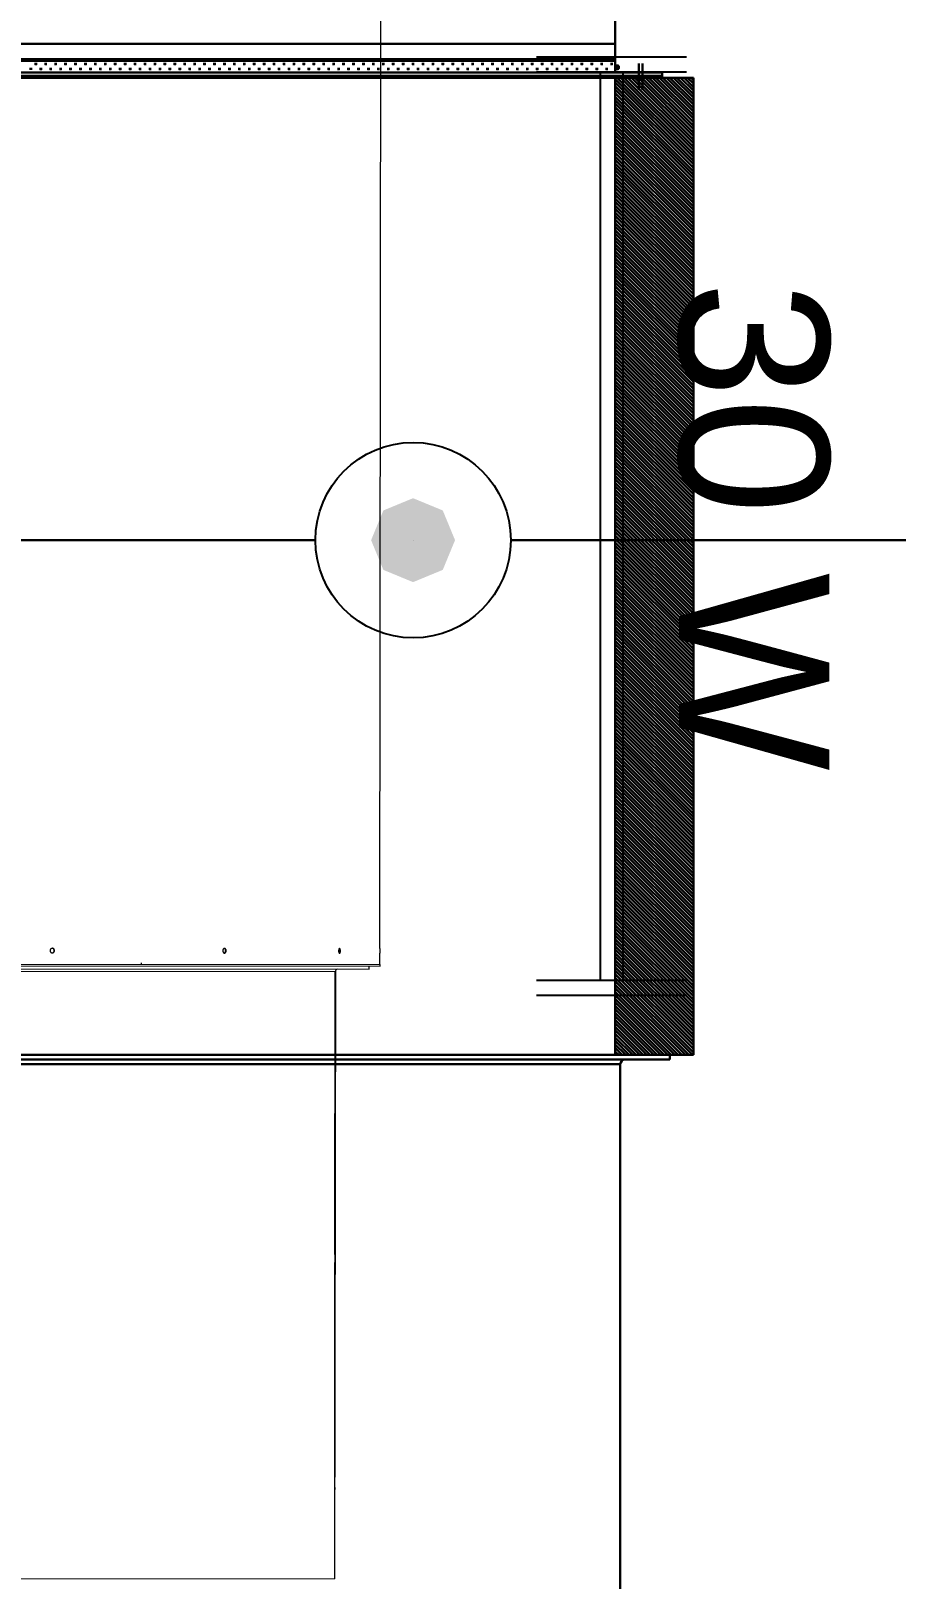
# Model space of a CAD drawing. Header units: millimetres. Extents: x -379292 to 1221486, y 92049 to 447512.
# Drawn here: x -154544 to -153437, y 211272 to 213252 of the extents above; entities that cross this region are included whole.
import ezdxf
from ezdxf.enums import TextEntityAlignment as Align

# ---------------------------------------------------------------- set-up
doc = ezdxf.new("R2010")
doc.units = ezdxf.units.MM
for name, color, linetype in [('-M-YNGN-SPR-YUK', 7, 'Continuous'), ('-M-YNGN-ZON4-SPR-', 7, 'Continuous'), ('08_LAMP', 4, 'Continuous')]:
    doc.layers.add(name, color=color, linetype=linetype)
for name, color, linetype, lineweight in [('-M-YNGN-ZON4', 3, 'SP', 30), ('_Systemair Ventilation Equipments', 7, 'Continuous', 30), ('Aironn-DEF', 7, 'Continuous', 0)]:
    doc.layers.add(name, color=color, linetype=linetype, lineweight=lineweight)
doc.styles.add('CIZGI', font='tahoma.ttf', dxfattribs={"width": 0.8, "oblique": 20})
doc.styles.add('SPR-NOT', font='romans.shx')
doc.styles.add('YAZI-2', font='arial.ttf', dxfattribs={"height": 2})
doc.linetypes.add('SP', pattern='A,2,-0.1,["SP",CIZGI,S=0.14,R=0.2,X=0,Y=-0.07],-0.255', length=2.355)

# ---------------------------------------------------------------- blocks, each defined once
blk = doc.blocks.new('RSA 1250')
at = {"layer": '_Systemair Ventilation Equipments', "color": 8}
for p, q in [((12103.56, 3752.73), (12103.56, 3607.73)), ((12228.56, 3607.73), (12228.56, 3752.73)), ((12103.56, 3607.73), (12103.56, 3617.73)), ((12103.56, 3617.73), (12228.56, 3617.73)), ((12113.29, 3607.73), (12103.56, 3617.47)), ((12112.84, 3607.73), (12103.56, 3617.02)), ((12112.39, 3607.73), (12103.56, 3616.57)), ((12111.94, 3607.73), (12103.56, 3616.12)), ((12113.74, 3607.73), (12103.74, 3617.73)), ((12114.19, 3607.73), (12104.19, 3617.73)), ((12114.64, 3607.73), (12104.64, 3617.73)), ((12115.09, 3607.73), (12105.09, 3617.73)), ((12115.54, 3607.73), (12105.54, 3617.73)), ((12115.99, 3607.73), (12105.99, 3617.73)), ((12116.43, 3607.73), (12106.43, 3617.73)), ((12116.88, 3607.73), (12106.88, 3617.73)), ((12117.33, 3607.73), (12107.33, 3617.73)), ((12117.78, 3607.73), (12107.78, 3617.73)), ((12118.23, 3607.73), (12108.23, 3617.73)), ((12118.68, 3607.73), (12108.68, 3617.73)), ((12119.13, 3607.73), (12109.13, 3617.73)), ((12119.58, 3607.73), (12109.58, 3617.73)), ((12120.03, 3607.73), (12110.03, 3617.73)), ((12120.48, 3607.73), (12110.48, 3617.73)), ((12120.92, 3607.73), (12110.92, 3617.73)), ((12121.37, 3607.73), (12111.37, 3617.73)), ((12121.82, 3607.73), (12111.82, 3617.73)), ((12122.27, 3607.73), (12112.27, 3617.73)), ((12122.72, 3607.73), (12112.72, 3617.73)), ((12123.17, 3607.73), (12113.17, 3617.73)), ((12123.62, 3607.73), (12113.62, 3617.73)), ((12124.07, 3607.73), (12114.07, 3617.73)), ((12124.52, 3607.73), (12114.52, 3617.73)), ((12124.97, 3607.73), (12114.97, 3617.73)), ((12125.41, 3607.73), (12115.41, 3617.73)), ((12125.86, 3607.73), (12115.86, 3617.73)), ((12126.31, 3607.73), (12116.31, 3617.73)), ((12126.76, 3607.73), (12116.76, 3617.73)), ((12127.21, 3607.73), (12117.21, 3617.73)), ((12127.66, 3607.73), (12117.66, 3617.73)), ((12128.11, 3607.73), (12118.11, 3617.73)), ((12128.56, 3607.73), (12118.56, 3617.73)), ((12129.01, 3607.73), (12119.01, 3617.73)), ((12129.46, 3607.73), (12119.46, 3617.73)), ((12129.9, 3607.73), (12119.9, 3617.73)), ((12130.35, 3607.73), (12120.35, 3617.73)), ((12130.8, 3607.73), (12120.8, 3617.73)), ((12131.25, 3607.73), (12121.25, 3617.73)), ((12131.7, 3607.73), (12121.7, 3617.73)), ((12132.15, 3607.73), (12122.15, 3617.73)), ((12132.6, 3607.73), (12122.6, 3617.73)), ((12133.05, 3607.73), (12123.05, 3617.73)), ((12133.5, 3607.73), (12123.5, 3617.73)), ((12133.95, 3607.73), (12123.95, 3617.73)), ((12134.39, 3607.73), (12124.39, 3617.73)), ((12134.84, 3607.73), (12124.84, 3617.73)), ((12135.29, 3607.73), (12125.29, 3617.73)), ((12135.74, 3607.73), (12125.74, 3617.73)), ((12136.19, 3607.73), (12126.19, 3617.73)), ((12136.64, 3607.73), (12126.64, 3617.73)), ((12137.09, 3607.73), (12127.09, 3617.73)), ((12137.54, 3607.73), (12127.54, 3617.73)), ((12137.99, 3607.73), (12127.99, 3617.73)), ((12138.44, 3607.73), (12128.44, 3617.73)), ((12138.88, 3607.73), (12128.88, 3617.73)), ((12139.33, 3607.73), (12129.33, 3617.73)), ((12139.78, 3607.73), (12129.78, 3617.73)), ((12140.23, 3607.73), (12130.23, 3617.73)), ((12140.68, 3607.73), (12130.68, 3617.73)), ((12141.13, 3607.73), (12131.13, 3617.73)), ((12141.58, 3607.73), (12131.58, 3617.73)), ((12142.03, 3607.73), (12132.03, 3617.73)), ((12142.48, 3607.73), (12132.48, 3617.73)), ((12142.93, 3607.73), (12132.93, 3617.73)), ((12143.37, 3607.73), (12133.37, 3617.73)), ((12143.82, 3607.73), (12133.82, 3617.73)), ((12144.27, 3607.73), (12134.27, 3617.73)), ((12144.72, 3607.73), (12134.72, 3617.73)), ((12145.17, 3607.73), (12135.17, 3617.73)), ((12145.62, 3607.73), (12135.62, 3617.73)), ((12146.07, 3607.73), (12136.07, 3617.73)), ((12146.52, 3607.73), (12136.52, 3617.73)), ((12146.97, 3607.73), (12136.97, 3617.73)), ((12147.42, 3607.73), (12137.42, 3617.73)), ((12147.87, 3607.73), (12137.87, 3617.73)), ((12148.31, 3607.73), (12138.31, 3617.73)), ((12148.76, 3607.73), (12138.76, 3617.73)), ((12149.21, 3607.73), (12139.21, 3617.73)), ((12149.66, 3607.73), (12139.66, 3617.73)), ((12150.11, 3607.73), (12140.11, 3617.73)), ((12150.56, 3607.73), (12140.56, 3617.73)), ((12151.01, 3607.73), (12141.01, 3617.73)), ((12151.46, 3607.73), (12141.46, 3617.73)), ((12151.91, 3607.73), (12141.91, 3617.73)), ((12152.36, 3607.73), (12142.36, 3617.73)), ((12152.8, 3607.73), (12142.8, 3617.73)), ((12153.25, 3607.73), (12143.25, 3617.73)), ((12153.7, 3607.73), (12143.7, 3617.73)), ((12154.15, 3607.73), (12144.15, 3617.73)), ((12154.6, 3607.73), (12144.6, 3617.73)), ((12155.05, 3607.73), (12145.05, 3617.73)), ((12155.5, 3607.73), (12145.5, 3617.73)), ((12155.95, 3607.73), (12145.95, 3617.73)), ((12156.4, 3607.73), (12146.4, 3617.73)), ((12156.85, 3607.73), (12146.85, 3617.73)), ((12157.29, 3607.73), (12147.29, 3617.73)), ((12157.74, 3607.73), (12147.74, 3617.73)), ((12158.19, 3607.73), (12148.19, 3617.73)), ((12158.64, 3607.73), (12148.64, 3617.73)), ((12159.09, 3607.73), (12149.09, 3617.73)), ((12159.54, 3607.73), (12149.54, 3617.73)), ((12159.99, 3607.73), (12149.99, 3617.73)), ((12160.44, 3607.73), (12150.44, 3617.73)), ((12160.89, 3607.73), (12150.89, 3617.73)), ((12161.34, 3607.73), (12151.34, 3617.73)), ((12161.78, 3607.73), (12151.78, 3617.73)), ((12162.23, 3607.73), (12152.23, 3617.73)), ((12162.68, 3607.73), (12152.68, 3617.73)), ((12163.13, 3607.73), (12153.13, 3617.73)), ((12163.58, 3607.73), (12153.58, 3617.73)), ((12164.03, 3607.73), (12154.03, 3617.73)), ((12164.48, 3607.73), (12154.48, 3617.73)), ((12164.93, 3607.73), (12154.93, 3617.73)), ((12165.38, 3607.73), (12155.38, 3617.73)), ((12165.83, 3607.73), (12155.83, 3617.73)), ((12166.27, 3607.73), (12156.27, 3617.73)), ((12166.72, 3607.73), (12156.72, 3617.73)), ((12167.17, 3607.73), (12157.17, 3617.73)), ((12167.62, 3607.73), (12157.62, 3617.73)), ((12168.07, 3607.73), (12158.07, 3617.73)), ((12168.52, 3607.73), (12158.52, 3617.73)), ((12168.97, 3607.73), (12158.97, 3617.73)), ((12169.42, 3607.73), (12159.42, 3617.73)), ((12169.87, 3607.73), (12159.87, 3617.73)), ((12170.32, 3607.73), (12160.32, 3617.73)), ((12170.76, 3607.73), (12160.76, 3617.73)), ((12171.21, 3607.73), (12161.21, 3617.73)), ((12171.66, 3607.73), (12161.66, 3617.73)), ((12172.11, 3607.73), (12162.11, 3617.73)), ((12172.56, 3607.73), (12162.56, 3617.73)), ((12173.01, 3607.73), (12163.01, 3617.73)), ((12173.46, 3607.73), (12163.46, 3617.73)), ((12173.91, 3607.73), (12163.91, 3617.73)), ((12174.36, 3607.73), (12164.36, 3617.73)), ((12174.81, 3607.73), (12164.81, 3617.73)), ((12175.25, 3607.73), (12165.25, 3617.73)), ((12175.7, 3607.73), (12165.7, 3617.73)), ((12176.15, 3607.73), (12166.15, 3617.73)), ((12176.6, 3607.73), (12166.6, 3617.73)), ((12177.05, 3607.73), (12167.05, 3617.73)), ((12177.5, 3607.73), (12167.5, 3617.73)), ((12177.95, 3607.73), (12167.95, 3617.73)), ((12178.4, 3607.73), (12168.4, 3617.73)), ((12178.85, 3607.73), (12168.85, 3617.73)), ((12179.3, 3607.73), (12169.3, 3617.73)), ((12179.74, 3607.73), (12169.74, 3617.73)), ((12180.19, 3607.73), (12170.19, 3617.73)), ((12180.64, 3607.73), (12170.64, 3617.73)), ((12181.09, 3607.73), (12171.09, 3617.73)), ((12181.54, 3607.73), (12171.54, 3617.73)), ((12181.99, 3607.73), (12171.99, 3617.73)), ((12182.44, 3607.73), (12172.44, 3617.73)), ((12182.89, 3607.73), (12172.89, 3617.73)), ((12183.34, 3607.73), (12173.34, 3617.73)), ((12183.79, 3607.73), (12173.79, 3617.73)), ((12184.24, 3607.73), (12174.24, 3617.73)), ((12184.68, 3607.73), (12174.68, 3617.73)), ((12185.13, 3607.73), (12175.13, 3617.73)), ((12185.58, 3607.73), (12175.58, 3617.73)), ((12186.03, 3607.73), (12176.03, 3617.73)), ((12186.48, 3607.73), (12176.48, 3617.73)), ((12186.93, 3607.73), (12176.93, 3617.73)), ((12187.38, 3607.73), (12177.38, 3617.73)), ((12187.83, 3607.73), (12177.83, 3617.73)), ((12188.28, 3607.73), (12178.28, 3617.73)), ((12188.73, 3607.73), (12178.73, 3617.73)), ((12189.17, 3607.73), (12179.17, 3617.73)), ((12189.62, 3607.73), (12179.62, 3617.73)), ((12190.07, 3607.73), (12180.07, 3617.73)), ((12190.52, 3607.73), (12180.52, 3617.73)), ((12190.97, 3607.73), (12180.97, 3617.73)), ((12191.42, 3607.73), (12181.42, 3617.73)), ((12191.87, 3607.73), (12181.87, 3617.73)), ((12192.32, 3607.73), (12182.32, 3617.73)), ((12192.77, 3607.73), (12182.77, 3617.73)), ((12193.22, 3607.73), (12183.22, 3617.73)), ((12193.66, 3607.73), (12183.66, 3617.73)), ((12194.11, 3607.73), (12184.11, 3617.73)), ((12194.56, 3607.73), (12184.56, 3617.73)), ((12195.01, 3607.73), (12185.01, 3617.73)), ((12195.46, 3607.73), (12185.46, 3617.73)), ((12195.91, 3607.73), (12185.91, 3617.73)), ((12196.36, 3607.73), (12186.36, 3617.73)), ((12196.81, 3607.73), (12186.81, 3617.73)), ((12197.26, 3607.73), (12187.26, 3617.73)), ((12197.71, 3607.73), (12187.71, 3617.73)), ((12198.15, 3607.73), (12188.15, 3617.73)), ((12198.6, 3607.73), (12188.6, 3617.73)), ((12199.05, 3607.73), (12189.05, 3617.73)), ((12199.5, 3607.73), (12189.5, 3617.73)), ((12199.95, 3607.73), (12189.95, 3617.73)), ((12200.4, 3607.73), (12190.4, 3617.73)), ((12200.85, 3607.73), (12190.85, 3617.73)), ((12201.3, 3607.73), (12191.3, 3617.73)), ((12201.75, 3607.73), (12191.75, 3617.73)), ((12202.2, 3607.73), (12192.2, 3617.73)), ((12202.64, 3607.73), (12192.64, 3617.73)), ((12203.09, 3607.73), (12193.09, 3617.73)), ((12203.54, 3607.73), (12193.54, 3617.73)), ((12203.99, 3607.73), (12193.99, 3617.73)), ((12204.44, 3607.73), (12194.44, 3617.73)), ((12204.89, 3607.73), (12194.89, 3617.73)), ((12205.34, 3607.73), (12195.34, 3617.73)), ((12205.79, 3607.73), (12195.79, 3617.73)), ((12206.24, 3607.73), (12196.24, 3617.73)), ((12206.69, 3607.73), (12196.69, 3617.73)), ((12207.13, 3607.73), (12197.13, 3617.73)), ((12207.58, 3607.73), (12197.58, 3617.73)), ((12208.03, 3607.73), (12198.03, 3617.73)), ((12208.48, 3607.73), (12198.48, 3617.73)), ((12208.93, 3607.73), (12198.93, 3617.73)), ((12209.38, 3607.73), (12199.38, 3617.73)), ((12209.83, 3607.73), (12199.83, 3617.73)), ((12210.28, 3607.73), (12200.28, 3617.73)), ((12210.73, 3607.73), (12200.73, 3617.73)), ((12211.18, 3607.73), (12201.18, 3617.73)), ((12211.62, 3607.73), (12201.62, 3617.73)), ((12212.07, 3607.73), (12202.07, 3617.73)), ((12212.52, 3607.73), (12202.52, 3617.73)), ((12212.97, 3607.73), (12202.97, 3617.73)), ((12213.42, 3607.73), (12203.42, 3617.73)), ((12213.87, 3607.73), (12203.87, 3617.73)), ((12214.32, 3607.73), (12204.32, 3617.73)), ((12214.77, 3607.73), (12204.77, 3617.73)), ((12215.22, 3607.73), (12205.22, 3617.73)), ((12215.67, 3607.73), (12205.67, 3617.73)), ((12216.11, 3607.73), (12206.11, 3617.73)), ((12216.56, 3607.73), (12206.56, 3617.73)), ((12217.01, 3607.73), (12207.01, 3617.73)), ((12217.46, 3607.73), (12207.46, 3617.73)), ((12217.91, 3607.73), (12207.91, 3617.73)), ((12218.36, 3607.73), (12208.36, 3617.73)), ((12218.81, 3607.73), (12208.81, 3617.73)), ((12219.26, 3607.73), (12209.26, 3617.73)), ((12219.71, 3607.73), (12209.71, 3617.73)), ((12220.16, 3607.73), (12210.16, 3617.73)), ((12220.61, 3607.73), (12210.61, 3617.73)), ((12221.05, 3607.73), (12211.05, 3617.73)), ((12221.5, 3607.73), (12211.5, 3617.73)), ((12221.95, 3607.73), (12211.95, 3617.73)), ((12222.4, 3607.73), (12212.4, 3617.73)), ((12222.85, 3607.73), (12212.85, 3617.73)), ((12223.3, 3607.73), (12213.3, 3617.73)), ((12223.75, 3607.73), (12213.75, 3617.73)), ((12224.2, 3607.73), (12214.2, 3617.73)), ((12224.65, 3607.73), (12214.65, 3617.73)), ((12225.1, 3607.73), (12215.1, 3617.73)), ((12225.54, 3607.73), (12215.54, 3617.73)), ((12225.99, 3607.73), (12215.99, 3617.73)), ((12226.44, 3607.73), (12216.44, 3617.73)), ((12226.89, 3607.73), (12216.89, 3617.73)), ((12227.34, 3607.73), (12217.34, 3617.73)), ((12227.79, 3607.73), (12217.79, 3617.73)), ((12228.24, 3607.73), (12218.24, 3617.73)), ((12228.56, 3607.86), (12218.69, 3617.73)), ((12228.56, 3608.31), (12219.14, 3617.73)), ((12228.56, 3608.76), (12219.59, 3617.73)), ((12228.56, 3609.21), (12220.03, 3617.73)), ((12228.56, 3609.66), (12220.48, 3617.73)), ((12228.56, 3610.11), (12220.93, 3617.73)), ((12228.56, 3610.56), (12221.38, 3617.73)), ((12228.56, 3611.01), (12221.83, 3617.73)), ((12228.56, 3611.45), (12222.28, 3617.73)), ((12228.56, 3611.9), (12222.73, 3617.73)), ((12228.56, 3612.35), (12223.18, 3617.73)), ((12228.56, 3612.8), (12223.63, 3617.73)), ((12228.56, 3613.25), (12224.08, 3617.73)), ((12228.56, 3613.7), (12224.52, 3617.73)), ((12228.56, 3614.15), (12224.97, 3617.73)), ((12228.56, 3614.6), (12225.42, 3617.73)), ((12228.56, 3615.05), (12225.87, 3617.73)), ((12228.56, 3615.5), (12226.32, 3617.73)), ((12228.56, 3615.94), (12226.77, 3617.73)), ((12228.56, 3616.39), (12227.22, 3617.73)), ((12228.56, 3616.84), (12227.67, 3617.73)), ((12228.56, 3617.29), (12228.12, 3617.73)), ((12111.5, 3607.73), (12103.56, 3615.67)), ((12111.05, 3607.73), (12103.56, 3615.22)), ((12110.6, 3607.73), (12103.56, 3614.77)), ((12110.15, 3607.73), (12103.56, 3614.32)), ((12109.7, 3607.73), (12103.56, 3613.87)), ((12109.25, 3607.73), (12103.56, 3613.42)), ((12108.8, 3607.73), (12103.56, 3612.98)), ((12108.35, 3607.73), (12103.56, 3612.53)), ((12107.9, 3607.73), (12103.56, 3612.08)), ((12107.45, 3607.73), (12103.56, 3611.63)), ((12107, 3607.73), (12103.56, 3611.18)), ((12106.56, 3607.73), (12103.56, 3610.73)), ((12106.11, 3607.73), (12103.56, 3610.28)), ((12105.66, 3607.73), (12103.56, 3609.83)), ((12105.21, 3607.73), (12103.56, 3609.38)), ((12104.76, 3607.73), (12103.56, 3608.93)), ((12104.31, 3607.73), (12103.56, 3608.49)), ((12103.86, 3607.73), (12103.56, 3608.04)), ((12103.56, 3607.73), (12228.56, 3607.73))]:
    blk.add_line(p, q, dxfattribs=at)
blk = doc.blocks.new('EVH 1250')
at = {"layer": '_Systemair Ventilation Equipments', "color": 8}
for p, q in [((12321.98, 3611.71), (12321.98, 3748.71)), ((12322.38, 3748.71), (12322.38, 3611.71)), ((12322.63, 3748.71), (12322.63, 3611.71)), ((12318.28, 3617.75), (12318.28, 3742.75)), ((12320.28, 3617.75), (12320.28, 3742.75)), ((12320.48, 3617.75), (12320.48, 3742.75)), ((12320.71, 3691.85), (12321.03, 3691.85)), ((12320.87, 3691.69), (12320.87, 3692.01)), ((12321.51, 3692.32), (12321.51, 3692.64)), ((12321.51, 3691.05), (12321.51, 3691.37)), ((12321.98, 3691.85), (12322, 3691.85)), ((12320.71, 3690.58), (12321.03, 3690.58)), ((12320.87, 3690.42), (12320.87, 3690.74)), ((12320.87, 3689.15), (12320.87, 3689.47)), ((12321.35, 3691.21), (12321.66, 3691.21)), ((12321.35, 3689.94), (12321.66, 3689.94)), ((12321.51, 3689.78), (12321.51, 3690.1)), ((12321.98, 3690.58), (12322, 3690.58)), ((12320.71, 3689.31), (12321.03, 3689.31)), ((12320.71, 3688.04), (12321.03, 3688.04)), ((12320.87, 3687.88), (12320.87, 3688.2)), ((12321.35, 3688.67), (12321.66, 3688.67)), ((12321.35, 3687.4), (12321.66, 3687.4)), ((12321.51, 3688.51), (12321.51, 3688.83)), ((12321.51, 3687.24), (12321.51, 3687.56)), ((12321.98, 3689.31), (12322, 3689.31)), ((12321.98, 3688.04), (12322, 3688.04)), ((12320.71, 3686.77), (12321.03, 3686.77)), ((12320.71, 3685.5), (12321.03, 3685.5)), ((12320.87, 3686.61), (12320.87, 3686.93)), ((12320.87, 3685.34), (12320.87, 3685.66)), ((12321.35, 3686.13), (12321.66, 3686.13)), ((12321.51, 3685.97), (12321.51, 3686.29)), ((12321.98, 3686.77), (12322, 3686.77)), ((12321.98, 3685.5), (12322, 3685.5)), ((12320.71, 3684.23), (12321.03, 3684.23)), ((12320.87, 3684.07), (12320.87, 3684.39)), ((12321.35, 3684.86), (12321.66, 3684.86)), ((12321.35, 3683.59), (12321.66, 3683.59)), ((12321.51, 3684.7), (12321.51, 3685.02)), ((12321.51, 3683.43), (12321.51, 3683.75)), ((12321.98, 3684.23), (12322, 3684.23)), ((12320.71, 3682.96), (12321.03, 3682.96)), ((12320.71, 3681.69), (12321.03, 3681.69)), ((12320.87, 3682.8), (12320.87, 3683.12)), ((12320.87, 3681.53), (12320.87, 3681.85)), ((12321.35, 3682.32), (12321.66, 3682.32)), ((12321.51, 3682.16), (12321.51, 3682.48)), ((12321.98, 3682.96), (12322, 3682.96)), ((12321.98, 3681.69), (12322, 3681.69)), ((12320.71, 3680.42), (12321.03, 3680.42)), ((12320.87, 3680.26), (12320.87, 3680.58)), ((12321.35, 3681.05), (12321.66, 3681.05)), ((12321.35, 3679.78), (12321.66, 3679.78)), ((12321.51, 3680.89), (12321.51, 3681.21)), ((12321.51, 3679.62), (12321.51, 3679.94)), ((12321.98, 3680.42), (12322, 3680.42)), ((12320.71, 3679.15), (12321.03, 3679.15)), ((12320.71, 3677.88), (12321.03, 3677.88)), ((12320.87, 3678.99), (12320.87, 3679.31)), ((12320.87, 3677.72), (12320.87, 3678.04)), ((12321.35, 3678.51), (12321.66, 3678.51)), ((12321.51, 3678.35), (12321.51, 3678.67)), ((12321.98, 3679.15), (12322, 3679.15)), ((12321.98, 3677.88), (12322, 3677.88)), ((12320.71, 3676.61), (12321.03, 3676.61)), ((12320.87, 3676.45), (12320.87, 3676.77)), ((12320.87, 3675.18), (12320.87, 3675.5)), ((12321.35, 3677.24), (12321.66, 3677.24)), ((12321.35, 3675.97), (12321.66, 3675.97)), ((12321.51, 3677.08), (12321.51, 3677.4)), ((12321.51, 3675.81), (12321.51, 3676.13)), ((12321.98, 3676.61), (12322, 3676.61)), ((12320.71, 3675.34), (12321.03, 3675.34)), ((12320.71, 3674.07), (12321.03, 3674.07)), ((12320.87, 3673.91), (12320.87, 3674.23)), ((12321.35, 3674.7), (12321.66, 3674.7)), ((12321.51, 3674.54), (12321.51, 3674.86)), ((12321.51, 3673.27), (12321.51, 3673.59)), ((12321.98, 3675.34), (12322, 3675.34)), ((12321.98, 3674.07), (12322, 3674.07)), ((12320.71, 3672.8), (12321.03, 3672.8)), ((12320.71, 3671.53), (12321.03, 3671.53)), ((12320.87, 3672.64), (12320.87, 3672.96)), ((12320.87, 3671.37), (12320.87, 3671.69)), ((12321.35, 3673.43), (12321.66, 3673.43)), ((12321.35, 3672.16), (12321.66, 3672.16)), ((12321.51, 3672), (12321.51, 3672.32)), ((12321.98, 3672.8), (12322, 3672.8)), ((12321.98, 3671.53), (12322, 3671.53)), ((12320.71, 3670.26), (12321.03, 3670.26)), ((12320.87, 3670.1), (12320.87, 3670.42)), ((12321.35, 3670.89), (12321.66, 3670.89)), ((12321.35, 3669.62), (12321.66, 3669.62)), ((12321.51, 3670.73), (12321.51, 3671.05)), ((12321.51, 3669.46), (12321.51, 3669.78)), ((12321.98, 3670.26), (12322, 3670.26)), ((12320.71, 3668.99), (12321.03, 3668.99)), ((12320.71, 3667.72), (12321.03, 3667.72)), ((12320.87, 3668.83), (12320.87, 3669.15)), ((12320.87, 3667.56), (12320.87, 3667.88)), ((12321.35, 3668.35), (12321.66, 3668.35)), ((12321.51, 3668.19), (12321.51, 3668.51)), ((12321.98, 3668.99), (12322, 3668.99)), ((12321.98, 3667.72), (12322, 3667.72)), ((12320.71, 3666.45), (12321.03, 3666.45)), ((12320.87, 3666.29), (12320.87, 3666.61)), ((12321.35, 3667.08), (12321.66, 3667.08)), ((12321.35, 3665.81), (12321.66, 3665.81)), ((12321.51, 3666.92), (12321.51, 3667.24)), ((12321.51, 3665.65), (12321.51, 3665.97)), ((12321.98, 3666.45), (12322, 3666.45)), ((12320.71, 3665.18), (12321.03, 3665.18)), ((12320.71, 3663.91), (12321.03, 3663.91)), ((12320.87, 3665.02), (12320.87, 3665.34)), ((12320.87, 3663.75), (12320.87, 3664.07)), ((12321.35, 3664.54), (12321.66, 3664.54)), ((12321.51, 3664.38), (12321.51, 3664.7)), ((12321.98, 3665.18), (12322, 3665.18)), ((12321.98, 3663.91), (12321.99, 3663.91)), ((12320.71, 3662.64), (12321.03, 3662.64)), ((12320.87, 3662.48), (12320.87, 3662.8)), ((12321.35, 3663.27), (12321.66, 3663.27)), ((12321.35, 3662), (12321.66, 3662)), ((12321.51, 3663.11), (12321.51, 3663.43)), ((12321.51, 3661.84), (12321.51, 3662.16)), ((12321.98, 3662.64), (12321.99, 3662.64)), ((12320.71, 3661.37), (12321.03, 3661.37)), ((12320.71, 3660.1), (12321.03, 3660.1)), ((12320.87, 3661.21), (12320.87, 3661.53)), ((12320.87, 3659.94), (12320.87, 3660.26)), ((12321.35, 3660.73), (12321.66, 3660.73)), ((12321.51, 3660.57), (12321.51, 3660.89)), ((12321.98, 3661.37), (12321.99, 3661.37)), ((12321.98, 3660.1), (12321.99, 3660.1)), ((12320.71, 3658.83), (12321.03, 3658.83)), ((12320.87, 3658.67), (12320.87, 3658.99)), ((12320.87, 3657.4), (12320.87, 3657.72)), ((12321.35, 3659.46), (12321.66, 3659.46)), ((12321.35, 3658.19), (12321.66, 3658.19)), ((12321.51, 3659.3), (12321.51, 3659.62)), ((12321.51, 3658.03), (12321.51, 3658.35)), ((12321.98, 3658.83), (12321.99, 3658.83)), ((12320.71, 3657.56), (12321.03, 3657.56)), ((12320.71, 3656.29), (12321.03, 3656.29)), ((12320.87, 3656.13), (12320.87, 3656.45)), ((12321.35, 3656.92), (12321.66, 3656.92)), ((12321.51, 3656.76), (12321.51, 3657.08)), ((12321.51, 3655.49), (12321.51, 3655.81)), ((12321.98, 3657.56), (12321.99, 3657.56)), ((12321.98, 3656.29), (12321.99, 3656.29)), ((12320.71, 3655.02), (12321.03, 3655.02)), ((12320.71, 3653.75), (12321.03, 3653.75)), ((12320.87, 3654.86), (12320.87, 3655.18)), ((12320.87, 3653.59), (12320.87, 3653.91)), ((12321.35, 3655.65), (12321.66, 3655.65)), ((12321.35, 3654.38), (12321.66, 3654.38)), ((12321.51, 3654.22), (12321.51, 3654.54)), ((12321.98, 3655.02), (12321.99, 3655.02)), ((12321.98, 3653.75), (12321.99, 3653.75)), ((12320.71, 3652.48), (12321.03, 3652.48)), ((12320.87, 3652.32), (12320.87, 3652.64)), ((12321.35, 3653.11), (12321.66, 3653.11)), ((12321.35, 3651.84), (12321.66, 3651.84)), ((12321.51, 3652.95), (12321.51, 3653.27)), ((12321.51, 3651.68), (12321.51, 3652)), ((12321.98, 3652.48), (12321.99, 3652.48)), ((12320.71, 3651.21), (12321.03, 3651.21)), ((12320.71, 3649.94), (12321.03, 3649.94)), ((12320.87, 3651.05), (12320.87, 3651.37)), ((12320.87, 3649.78), (12320.87, 3650.1)), ((12321.35, 3650.57), (12321.66, 3650.57)), ((12321.51, 3650.41), (12321.51, 3650.73)), ((12321.98, 3651.21), (12321.99, 3651.21)), ((12321.98, 3649.94), (12321.99, 3649.94)), ((12320.71, 3648.67), (12321.03, 3648.67)), ((12320.87, 3648.51), (12320.87, 3648.83)), ((12321.35, 3649.3), (12321.66, 3649.3)), ((12321.35, 3648.03), (12321.66, 3648.03)), ((12321.51, 3649.14), (12321.51, 3649.46)), ((12321.51, 3647.87), (12321.51, 3648.19)), ((12321.98, 3648.67), (12321.99, 3648.67)), ((12320.71, 3647.4), (12321.03, 3647.4)), ((12320.71, 3646.13), (12321.03, 3646.13)), ((12320.87, 3647.24), (12320.87, 3647.56)), ((12320.87, 3645.97), (12320.87, 3646.29)), ((12321.35, 3646.76), (12321.66, 3646.76)), ((12321.51, 3646.6), (12321.51, 3646.92)), ((12321.98, 3647.4), (12321.99, 3647.4)), ((12321.98, 3646.13), (12321.99, 3646.13)), ((12320.71, 3644.86), (12321.03, 3644.86)), ((12320.87, 3644.7), (12320.87, 3645.02)), ((12321.35, 3645.49), (12321.66, 3645.49)), ((12321.35, 3644.22), (12321.66, 3644.22)), ((12321.51, 3645.33), (12321.51, 3645.65)), ((12321.51, 3644.06), (12321.51, 3644.38)), ((12321.98, 3644.86), (12321.99, 3644.86)), ((12320.71, 3643.59), (12321.03, 3643.59)), ((12320.71, 3642.32), (12321.03, 3642.32)), ((12320.87, 3643.43), (12320.87, 3643.75)), ((12320.87, 3642.16), (12320.87, 3642.48)), ((12321.35, 3642.95), (12321.66, 3642.95)), ((12321.51, 3642.79), (12321.51, 3643.11)), ((12321.51, 3641.52), (12321.51, 3641.84)), ((12321.98, 3643.59), (12321.99, 3643.59)), ((12321.98, 3642.32), (12321.99, 3642.32)), ((12320.71, 3641.05), (12321.03, 3641.05)), ((12320.87, 3640.89), (12320.87, 3641.21)), ((12320.87, 3639.62), (12320.87, 3639.94)), ((12321.35, 3641.68), (12321.66, 3641.68)), ((12321.35, 3640.41), (12321.66, 3640.41)), ((12321.51, 3640.25), (12321.51, 3640.57)), ((12321.98, 3641.05), (12321.99, 3641.05)), ((12320.71, 3639.78), (12321.03, 3639.78)), ((12320.71, 3638.51), (12321.03, 3638.51)), ((12320.87, 3638.35), (12320.87, 3638.67)), ((12321.35, 3639.14), (12321.66, 3639.14)), ((12321.35, 3637.87), (12321.66, 3637.87)), ((12321.51, 3638.98), (12321.51, 3639.3)), ((12321.51, 3637.71), (12321.51, 3638.03)), ((12321.98, 3639.78), (12321.99, 3639.78)), ((12321.98, 3638.51), (12321.99, 3638.51)), ((12320.71, 3637.24), (12321.03, 3637.24)), ((12320.71, 3635.97), (12321.03, 3635.97)), ((12320.87, 3637.08), (12320.87, 3637.4)), ((12320.87, 3635.81), (12320.87, 3636.13)), ((12321.35, 3636.6), (12321.66, 3636.6)), ((12321.51, 3636.44), (12321.51, 3636.76)), ((12321.98, 3637.24), (12321.99, 3637.24)), ((12321.98, 3635.97), (12321.99, 3635.97)), ((12320.71, 3634.7), (12321.03, 3634.7)), ((12320.87, 3634.54), (12320.87, 3634.86)), ((12321.35, 3635.33), (12321.66, 3635.33)), ((12321.35, 3634.06), (12321.66, 3634.06)), ((12321.51, 3635.17), (12321.51, 3635.49)), ((12321.51, 3633.9), (12321.51, 3634.22)), ((12321.98, 3634.7), (12321.98, 3634.7)), ((12320.71, 3633.43), (12321.03, 3633.43)), ((12320.71, 3632.16), (12321.03, 3632.16)), ((12320.87, 3633.27), (12320.87, 3633.59)), ((12320.87, 3632), (12320.87, 3632.32)), ((12321.35, 3632.79), (12321.66, 3632.79)), ((12321.51, 3632.63), (12321.51, 3632.95)), ((12321.98, 3633.43), (12321.98, 3633.43)), ((12321.98, 3632.16), (12321.98, 3632.16)), ((12320.71, 3630.89), (12321.03, 3630.89)), ((12320.87, 3630.73), (12320.87, 3631.05)), ((12321.35, 3631.52), (12321.66, 3631.52)), ((12321.35, 3630.25), (12321.66, 3630.25)), ((12321.51, 3631.36), (12321.51, 3631.68)), ((12321.51, 3630.09), (12321.51, 3630.41)), ((12321.98, 3630.89), (12321.98, 3630.89)), ((12320.71, 3629.62), (12321.03, 3629.62)), ((12320.71, 3628.35), (12321.03, 3628.35)), ((12320.87, 3629.46), (12320.87, 3629.78)), ((12320.87, 3628.19), (12320.87, 3628.51)), ((12321.35, 3628.98), (12321.66, 3628.98)), ((12321.51, 3628.82), (12321.51, 3629.14)), ((12321.98, 3629.62), (12321.98, 3629.62)), ((12321.98, 3628.35), (12321.98, 3628.35)), ((12320.71, 3627.08), (12321.03, 3627.08)), ((12320.87, 3626.92), (12320.87, 3627.24)), ((12320.87, 3625.65), (12320.87, 3625.97)), ((12321.35, 3627.71), (12321.66, 3627.71)), ((12321.35, 3626.44), (12321.66, 3626.44)), ((12321.51, 3627.55), (12321.51, 3627.87)), ((12321.51, 3626.28), (12321.51, 3626.6)), ((12320.71, 3625.81), (12321.03, 3625.81)), ((12320.71, 3624.54), (12321.03, 3624.54)), ((12320.87, 3624.38), (12320.87, 3624.7)), ((12321.35, 3625.17), (12321.66, 3625.17)), ((12321.51, 3625.01), (12321.51, 3625.33)), ((12321.51, 3623.74), (12321.51, 3624.06)), ((12320.71, 3623.27), (12321.03, 3623.27)), ((12320.71, 3622), (12321.03, 3622)), ((12320.87, 3623.11), (12320.87, 3623.43)), ((12320.87, 3621.84), (12320.87, 3622.16)), ((12321.35, 3623.9), (12321.66, 3623.9)), ((12321.35, 3622.63), (12321.66, 3622.63)), ((12321.51, 3622.47), (12321.51, 3622.79)), ((12320.71, 3620.73), (12321.03, 3620.73)), ((12320.87, 3620.57), (12320.87, 3620.89)), ((12321.35, 3621.36), (12321.66, 3621.36)), ((12321.35, 3620.09), (12321.66, 3620.09)), ((12321.51, 3621.2), (12321.51, 3621.52)), ((12321.51, 3619.93), (12321.51, 3620.25)), ((12320.71, 3619.46), (12321.03, 3619.46)), ((12320.71, 3618.19), (12321.03, 3618.19)), ((12320.87, 3619.3), (12320.87, 3619.62)), ((12320.87, 3618.03), (12320.87, 3618.35)), ((12321.35, 3618.82), (12321.66, 3618.82)), ((12321.51, 3618.66), (12321.51, 3618.98)), ((12321.98, 3617.75), (12307.88, 3617.75)), ((12321.08, 3617.41), (12321.4, 3617.73)), ((12321.22, 3617.27), (12321.54, 3617.59)), ((12324.2, 3614.7), (12320.83, 3614.7)), ((12324.2, 3614.26), (12320.83, 3614.26)), ((12321.98, 3611.71), (12322.63, 3611.71)), ((12321.98, 3611.71), (12322.63, 3611.71))]:
    blk.add_line(p, q, dxfattribs=at)
blk.add_circle((12321.31, 3617.5), 0.25, dxfattribs=at)
blk = doc.blocks.new('AXC 1250')
at = {"layer": '_Systemair Ventilation Equipments', "color": 8, "linetype": 'Continuous'}
for p, q in [((12411.74, 3610.73), (12411.74, 3749.73)), ((12412.34, 3749.73), (12412.34, 3610.73)), ((12412.94, 3617.08), (12412.94, 3743.38)), ((12515.54, 3617.08), (12412.94, 3617.08)), ((12412.34, 3610.73), (12411.74, 3610.73))]:
    blk.add_line(p, q, dxfattribs=at)
blk.add_arc((12412.94, 3616.48), 0.6, 90, 180, dxfattribs=at)
blk = doc.blocks.new('OtoParkBodrumKatMimari')
at = {"layer": '_Systemair Ventilation Equipments', "xscale": -10, "yscale": 10, "zscale": 10, "rotation": 89.99999999999997}
for name, p in [('EVH 1250', (128735.8, 235599.8)), ('AXC 1250', (128735.8, 235240.9))]:
    blk.add_blockref(name, p, dxfattribs=at)
at = {"layer": '_Systemair Ventilation Equipments', "color": 8, "xscale": -10, "yscale": 10, "zscale": 10, "rotation": 89.99999999999997}
blk.add_blockref('RSA 1250', (128735.8, 233409.1), dxfattribs=at)
blk = doc.blocks.new('SP-C-UP-12')
at = {"ltscale": 10}
blk.add_line((0, 0), (0, 0), dxfattribs=at)
at = {"color": 1, "linetype": 'Continuous'}
blk.add_circle((0, 0), 12.5, dxfattribs=at)
at = {"ltscale": 10}
for points in [[(-5.37, 0), (-3.8, 3.8), (-3.8, -3.8), (0, 5.37)], [(-3.8, -3.8), (0, 5.37), (0, -5.37), (3.8, 3.8)], [(0, -5.37), (3.8, 3.8), (3.8, -3.8), (5.37, 0)]]:
    blk.add_solid(points, dxfattribs=at)
at = {"layer": '-M-YNGN-SPR-YUK', "style": 'SPR-NOT', "width": 0.5, "flags": 9}
for tag, p in [('YUK', (0, 17.77)), ('CAP', (0, 14.42)), ('TIP', (0.2, 10.78))]:
    blk.add_attdef(tag, text='', height=2.5, dxfattribs=at).set_placement(p, align=Align.MIDDLE_CENTER)
blk = doc.blocks.new('A$C69E781E7')
at = {"layer": '-M-YNGN-ZON4', "ltscale": 500}
for p, q in [((-4713.4, -3210.08), (-4988.4, -3210.08)), ((-4453.4, -3210.08), (-4688.4, -3210.08))]:
    blk.add_line(p, q, dxfattribs=at)
at = {"layer": '-M-YNGN-ZON4-SPR-'}
blk.add_blockref('SP-C-UP-12', (-4700.9, -3210.08), dxfattribs=at)
blk = doc.blocks.new('40 W SIVA ÜSTÜ ETANJ LED 50')
at = {"layer": '08_LAMP'}
for p, q in [((-625, -100), (-625, 100)), ((-605, -100), (-605, 100)), ((605, -100), (605, 100)), ((625, -100), (625, 100)), ((-605, 15), (605, 15)), ((-605, -15), (605, -15))]:
    blk.add_line(p, q, dxfattribs=at)
at = {"layer": '08_LAMP', "color": 2, "style": 'YAZI-2'}
blk.add_text('30 W', height=200, dxfattribs=at).set_placement((0, 90), align=Align.CENTER)
blk = doc.blocks.new('AIRONN DEF-2')
at = {"layer": 'Aironn-DEF', "color": 7, "linetype": 'Continuous', "lineweight": 15}
for p, q in [((4243.66, 5660.48), (4243.76, 5781.19)), ((4243.66, 5660.48), (4243.66, 5660.48)), ((4243.66, 5658.43), (4243.66, 5659.88)), ((4243.66, 5659.88), (4243.66, 5659.88)), ((4109.26, 5657.94), (4242.28, 5657.83)), ((4119.31, 5658.53), (4243.68, 5658.43)), ((4119.31, 5658.33), (4243.68, 5658.23)), ((4213.15, 5658.46), (4213.15, 5658.66)), ((4242.28, 5657.83), (4242.28, 5658.23)), ((4243.68, 5658.23), (4243.68, 5658.43))]:
    blk.add_line(p, q, dxfattribs=at)
at = {"layer": 'Aironn-DEF', "color": 1, "linetype": 'Continuous', "lineweight": 15}
for p, q in [((4237.93, 5657.5), (4112.92, 5657.6)), ((4237.99, 5657.63), (4237.87, 5579.85)), ((4237.9, 5621.34), (4237.93, 5657.5)), ((4237.88, 5591.52), (4237.9, 5620.32)), ((4112.83, 5579.95), (4237.84, 5579.85))]:
    blk.add_line(p, q, dxfattribs=at)
at = {"layer": 'Aironn-DEF', "color": 7, "linetype": 'Continuous', "lineweight": 15}
blk.add_arc((4238.19, 5657.63), 0.2, 89.9523, 179.9523, dxfattribs=at)
for points, knots in [([(4201.75, 5660.51), (4201.71, 5660.51), (4201.64, 5660.5), (4201.55, 5660.43), (4201.49, 5660.33), (4201.47, 5660.24), (4201.47, 5660.18), (4201.48, 5660.13), (4201.51, 5660.07), (4201.55, 5660), (4201.6, 5659.96), (4201.67, 5659.92), (4201.72, 5659.92), (4201.75, 5659.91)], [0, 0, 0, 0, 0.124805, 0.249609, 0.374414, 0.499219, 0.52993, 0.581946, 0.655209, 0.749637, 0.825128, 0.892091, 1, 1, 1, 1]), ([(4202, 5660.21), (4201.99, 5660.25), (4201.99, 5660.32), (4201.94, 5660.41), (4201.87, 5660.47), (4201.79, 5660.51), (4201.74, 5660.51), (4201.72, 5660.51)], [0, 0, 0, 0, 0.214743, 0.429487, 0.644232, 0.858977, 1, 1, 1, 1]), ([(4201.72, 5659.92), (4201.72, 5659.92), (4201.75, 5659.91), (4201.82, 5659.93), (4201.9, 5659.98), (4201.96, 5660.06), (4201.99, 5660.14), (4202, 5660.19), (4202, 5660.21)], [0, 0, 0, 0, 0.00679, 0.221493, 0.436196, 0.650901, 0.865606, 1, 1, 1, 1]), ([(4201.75, 5659.91), (4201.79, 5659.92), (4201.86, 5659.93), (4201.95, 5660), (4202, 5660.08), (4202.02, 5660.15), (4202.03, 5660.18), (4202.03, 5660.2), (4202.03, 5660.21), (4202.03, 5660.21), (4202.03, 5660.21), (4202.03, 5660.21), (4202.03, 5660.21), (4202.03, 5660.21), (4202.03, 5660.22), (4202.03, 5660.25), (4202.02, 5660.3), (4202, 5660.36), (4201.95, 5660.43), (4201.9, 5660.47), (4201.83, 5660.51), (4201.78, 5660.51), (4201.75, 5660.51)], [0, 0, 0, 0, 0.124746, 0.249492, 0.374238, 0.436913, 0.468289, 0.483981, 0.491828, 0.495752, 0.497713, 0.498694, 0.499185, 0.49943, 0.499508, 0.530298, 0.582378, 0.65569, 0.750104, 0.82543, 0.89226, 1, 1, 1, 1]), ([(4223.78, 5660.5), (4223.75, 5660.49), (4223.69, 5660.48), (4223.62, 5660.41), (4223.57, 5660.31), (4223.56, 5660.23), (4223.56, 5660.16), (4223.57, 5660.11), (4223.59, 5660.05), (4223.62, 5659.99), (4223.66, 5659.94), (4223.71, 5659.91), (4223.75, 5659.9), (4223.77, 5659.9)], [0, 0, 0, 0, 0.124805, 0.249609, 0.374414, 0.499219, 0.52993, 0.581946, 0.655209, 0.749637, 0.825128, 0.892091, 1, 1, 1, 1]), ([(4223.93, 5660.2), (4223.93, 5660.23), (4223.92, 5660.3), (4223.89, 5660.39), (4223.83, 5660.46), (4223.77, 5660.49), (4223.73, 5660.49), (4223.72, 5660.49)], [0, 0, 0, 0, 0.214743, 0.429487, 0.644232, 0.858977, 1, 1, 1, 1]), ([(4223.72, 5659.9), (4223.72, 5659.9), (4223.74, 5659.89), (4223.79, 5659.91), (4223.85, 5659.96), (4223.9, 5660.04), (4223.93, 5660.12), (4223.93, 5660.18), (4223.93, 5660.2)], [0, 0, 0, 0, 0.00679, 0.221493, 0.436196, 0.650901, 0.865606, 1, 1, 1, 1]), ([(4223.77, 5659.9), (4223.8, 5659.9), (4223.86, 5659.91), (4223.93, 5659.98), (4223.97, 5660.06), (4223.98, 5660.13), (4223.99, 5660.16), (4223.99, 5660.18), (4223.99, 5660.19), (4223.99, 5660.19), (4223.99, 5660.19), (4223.99, 5660.2), (4223.99, 5660.2), (4223.99, 5660.2), (4223.99, 5660.21), (4223.99, 5660.23), (4223.98, 5660.28), (4223.96, 5660.35), (4223.93, 5660.41), (4223.89, 5660.45), (4223.84, 5660.49), (4223.8, 5660.49), (4223.78, 5660.5)], [0, 0, 0, 0, 0.124746, 0.249492, 0.374238, 0.436913, 0.468289, 0.483981, 0.491828, 0.495752, 0.497713, 0.498694, 0.499185, 0.49943, 0.499508, 0.530298, 0.582378, 0.65569, 0.750104, 0.82543, 0.89226, 1, 1, 1, 1]), ([(4238.49, 5660.48), (4238.48, 5660.48), (4238.45, 5660.47), (4238.41, 5660.4), (4238.38, 5660.3), (4238.38, 5660.21), (4238.38, 5660.15), (4238.38, 5660.1), (4238.39, 5660.04), (4238.41, 5659.97), (4238.43, 5659.93), (4238.46, 5659.89), (4238.48, 5659.89), (4238.49, 5659.88)], [0, 0, 0, 0, 0.124805, 0.249609, 0.374414, 0.499219, 0.52993, 0.581946, 0.655209, 0.749637, 0.825128, 0.892091, 1, 1, 1, 1]), ([(4238.53, 5660.18), (4238.53, 5660.22), (4238.53, 5660.29), (4238.51, 5660.37), (4238.48, 5660.44), (4238.46, 5660.46), (4238.45, 5660.47)], [0, 0, 0, 0, 0.2685603, 0.5371205, 0.8056824, 1, 1, 1, 1]), ([(4238.46, 5659.9), (4238.47, 5659.92), (4238.49, 5659.95), (4238.52, 5660.03), (4238.53, 5660.11), (4238.53, 5660.16), (4238.53, 5660.18)], [0, 0, 0, 0, 0.275507, 0.551404, 0.827303, 1, 1, 1, 1]), ([(4238.49, 5659.88), (4238.51, 5659.89), (4238.54, 5659.9), (4238.57, 5659.97), (4238.6, 5660.05), (4238.6, 5660.12), (4238.6, 5660.15), (4238.61, 5660.17), (4238.61, 5660.18), (4238.61, 5660.18), (4238.61, 5660.18), (4238.61, 5660.18), (4238.61, 5660.18), (4238.61, 5660.18), (4238.61, 5660.19), (4238.6, 5660.22), (4238.6, 5660.27), (4238.59, 5660.33), (4238.57, 5660.4), (4238.55, 5660.44), (4238.53, 5660.48), (4238.5, 5660.48), (4238.49, 5660.48)], [0, 0, 0, 0, 0.124746, 0.249492, 0.374238, 0.436913, 0.468289, 0.483981, 0.491828, 0.495752, 0.497713, 0.498694, 0.499185, 0.49943, 0.499508, 0.530298, 0.582378, 0.65569, 0.750104, 0.82543, 0.89226, 1, 1, 1, 1]), ([(4243.66, 5660.48), (4243.66, 5660.48), (4243.66, 5660.47), (4243.66, 5660.4), (4243.66, 5660.3), (4243.66, 5660.21), (4243.66, 5660.14), (4243.66, 5660.1), (4243.66, 5660.03), (4243.66, 5659.97), (4243.66, 5659.92), (4243.66, 5659.89), (4243.66, 5659.88), (4243.66, 5659.88)], [0, 0, 0, 0, 0.124744, 0.249487, 0.374231, 0.498975, 0.529735, 0.581799, 0.65511, 0.749586, 0.8251, 0.892079, 1, 1, 1, 1])]:
    blk.add_open_spline(points, degree=3, knots=knots, dxfattribs=at)
at = {"layer": 'Aironn-DEF', "color": 1, "linetype": 'Continuous', "lineweight": 15}
for points in [[(4237.9, 5621.34), (4237.9, 5621.31), (4237.9, 5621.25), (4237.9, 5621.1), (4237.9, 5620.9), (4237.9, 5620.68), (4237.9, 5620.49), (4237.9, 5620.36), (4237.9, 5620.32), (4237.9, 5620.32)], [(4237.88, 5591.52), (4237.88, 5591.5), (4237.88, 5591.44), (4237.87, 5591.29), (4237.87, 5591.08), (4237.87, 5590.87), (4237.87, 5590.68), (4237.87, 5590.55), (4237.87, 5590.51), (4237.87, 5590.5)]]:
    blk.add_open_spline(points, degree=3, knots=[0, 0, 0, 0, 0.101274, 0.273329, 0.445384, 0.617432, 0.789477, 0.961527, 1, 1, 1, 1], dxfattribs=at)

msp = doc.modelspace()

# ---------------------------------------------------------------- block references
at = {"color": 8}
msp.add_blockref('OtoParkBodrumKatMimari', (-246354.8, 100818.8), dxfattribs=at)

# ---------------------------------------------------------------- next in the draw order: block references
at = {"layer": '-M-YNGN-ZON4', "ltscale": 25, "xscale": 10, "yscale": 10, "zscale": 10}
msp.add_blockref('A$C69E781E7', (-107045.9, 244701.5), dxfattribs=at)
at = {"layer": '08_LAMP', "xscale": 0.96, "yscale": 0.96, "zscale": 0.96, "rotation": 270}
msp.add_blockref('40 W SIVA ÜSTÜ ETANJ LED 50', (-153801, 212618.8), dxfattribs=at)
at = {"layer": 'Aironn-DEF', "color": 0, "xscale": 10, "yscale": 10, "zscale": 10}
msp.add_blockref('AIRONN DEF-2', (-196533.9, 155473.5), dxfattribs=at)

doc.saveas('drawing.dxf')
